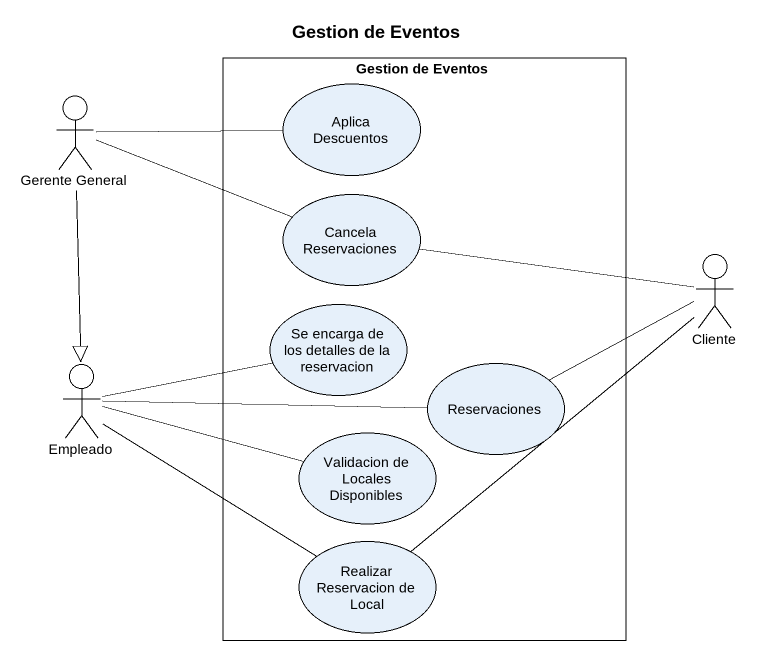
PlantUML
@startuml
title Gestion de Eventos
actor "Gerente General" as Gerente_General
rectangle "Gestion de Eventos" as Gestion_de_Eventos {
  usecase "Aplica Descuentos" as Aplica_Descuentos
  usecase "Cancela Reservaciones" as Cancela_Reservaciones
  usecase "Se encarga de los detalles de la reservacion" as Se_encarga_de_los_detalles
  usecase Reservaciones
  usecase "Validacion de Locales Disponibles" as Validacion_de_Locales
  usecase "Realizar Reservacion de Local" as Realizar_Reservacion_de
}
actor Cliente
actor Empleado
Gerente_General -right- Aplica_Descuentos
Gerente_General -right- Cancela_Reservaciones
Gerente_General --|> Empleado
Cliente -left- Cancela_Reservaciones
Cliente -left- Reservaciones
Cliente -- Realizar_Reservacion_de
Empleado -right- Se_encarga_de_los_detalles
Empleado -right- Reservaciones
Empleado -right- Validacion_de_Locales
Empleado -right- Realizar_Reservacion_de
@enduml
